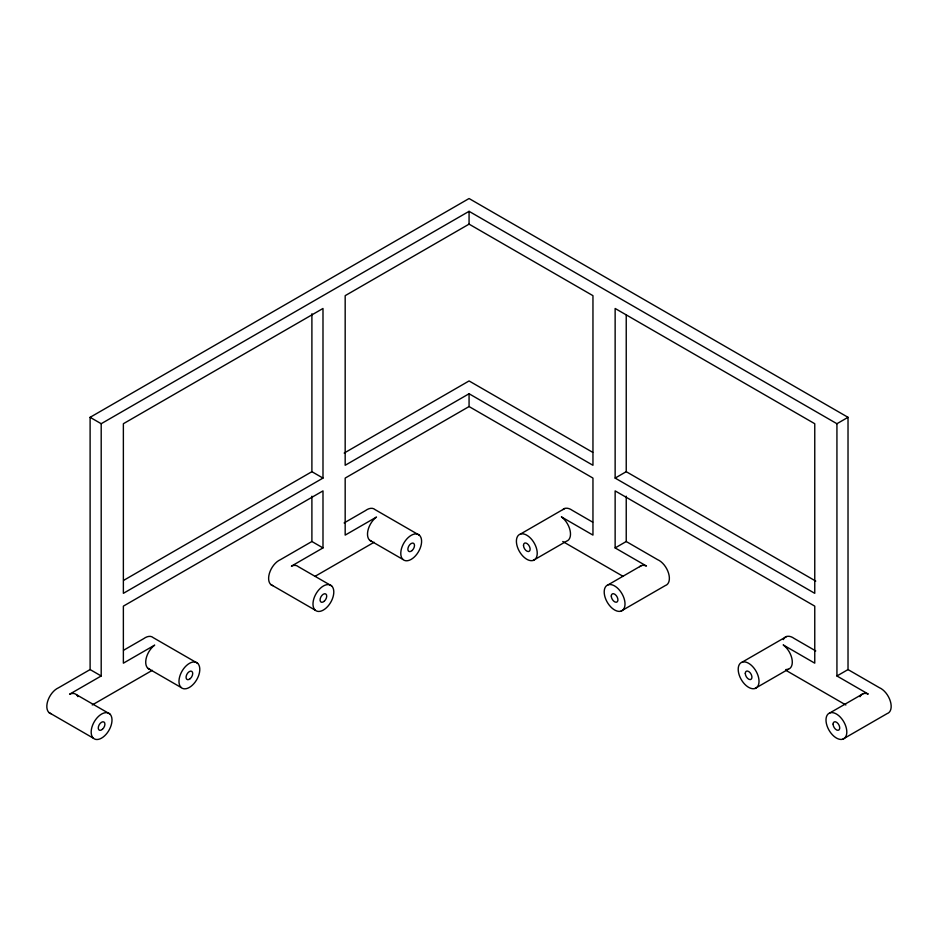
<?xml version="1.0" encoding="UTF-8"?>
<svg xmlns="http://www.w3.org/2000/svg" width="938" height="938" viewBox="0 0 938 938"><rect width="100%" height="100%" fill="white"/><g stroke="black" fill="none" stroke-linecap="round" stroke-linejoin="round"><path stroke-width="1.41" d="M848.022 417.316L836.931 423.718L469.07 211.331L101.198 423.718L101.198 675.97L90.107 669.568L90.107 417.316L469.07 198.528L848.022 417.316L848.022 669.58L879.34 687.671A14.727 8.501 60 0 1 890.361 701.272A14.727 8.501 60 0 1 887.16 713.584L842.805 739.191A14.727 8.501 60 0 1 826.097 721.709A14.727 8.501 60 0 1 840.331 717.148A14.727 8.501 60 0 1 842.805 739.191M469.07 224.135L345.172 295.669L345.172 465.283L469.07 393.749L592.957 465.283L592.957 295.669L469.07 224.135L469.07 211.331M123.652 580.364L311.897 471.685L322.989 478.087L322.989 308.473L123.37 423.718L123.37 593.332L322.989 478.087M344.176 453.054L469.07 380.945L592.699 452.327M533.206 560.432A14.727 8.501 60 0 0 530.744 538.377A14.727 8.501 60 0 0 516.498 542.938A14.727 8.501 60 0 0 533.206 560.432L566.47 541.226A14.727 8.501 60 0 0 570.128 530.662A14.727 8.501 60 0 0 561.381 516.861L592.957 535.106L592.957 478.087L469.07 406.553L345.172 478.087L345.172 535.117L376.49 517.049A14.727 8.501 -60 0 0 367.837 530.92A14.727 8.501 -60 0 0 371.624 541.355M90.107 669.568L58.519 687.789A14.727 8.501 -60 0 0 47.592 701.495A14.727 8.501 -60 0 0 50.945 713.677M123.558 650.269L143.608 638.708A14.727 8.501 -60 0 1 153.246 637.664L197.601 663.272A14.727 8.501 -60 0 1 190.813 686.487A14.727 8.501 -60 0 1 179.744 676.439A14.727 8.501 -60 0 1 197.601 663.272M149.834 669.404A14.727 8.501 -60 0 1 146.047 658.968A14.727 8.501 -60 0 1 154.688 645.11L123.37 663.178L123.37 606.136L322.989 490.891L322.989 547.909L311.897 541.507L280.321 559.728A14.727 8.501 -60 0 0 269.382 573.446A14.727 8.501 -60 0 0 272.747 585.617M344.105 522.935L365.398 510.647A14.727 8.501 -60 0 1 375.048 509.615L419.403 535.223A14.727 8.501 -60 0 1 412.614 558.438A14.727 8.501 -60 0 1 401.546 548.39A14.727 8.501 -60 0 1 419.403 535.223M101.198 675.97L69.611 694.19A14.727 8.501 -60 0 1 77.913 696.653M322.989 547.909L291.413 566.13A14.727 8.501 -60 0 1 298.343 566.681L331.606 585.887A14.727 8.501 -60 0 1 324.818 609.102A14.727 8.501 -60 0 1 313.749 599.054A14.727 8.501 -60 0 1 331.606 585.887M315.32 576.178L374.121 542.258M92.264 704.954L152.319 670.318M615.14 478.087L814.759 593.332L814.759 423.718L615.14 308.473L615.14 478.087L626.232 471.685L815.743 581.091M520.426 534.074L564.782 508.466M639.575 566.704A14.727 8.501 60 0 1 646.458 566.024L615.14 547.921L626.232 541.519L626.232 496.19M608.223 584.784L641.486 565.567M621.003 611.142A14.727 8.501 60 0 0 618.529 589.087A14.727 8.501 60 0 0 604.295 593.648A14.727 8.501 60 0 0 621.003 611.142L665.359 585.535A14.727 8.501 60 0 0 668.56 573.224A14.727 8.501 60 0 0 657.55 559.623L626.232 541.519M742.228 662.122L786.583 636.515M755.008 688.492A14.727 8.501 60 0 0 752.534 666.437A14.727 8.501 60 0 0 738.3 670.998A14.727 8.501 60 0 0 755.008 688.492L788.272 669.275M860.04 696.711A14.727 8.501 60 0 1 868.26 694.073L836.931 675.981L848.022 669.58M830.024 712.833L863.288 693.628M369.689 540.265L402.965 559.47M90.107 417.316L101.198 423.718M270.812 584.526L315.168 610.146M147.899 668.313L181.163 687.531M76.541 694.741L109.805 713.947A14.727 8.501 -60 0 1 103.016 737.162A14.727 8.501 -60 0 1 91.947 727.102A14.727 8.501 -60 0 1 109.805 713.947M49.011 712.587L93.366 738.194M815.743 650.925L794.263 638.508A14.727 8.501 60 0 0 783.336 639.599M592.675 522.138L572.473 510.46A14.727 8.501 60 0 0 562.87 509.592M562.765 541.496L622.82 576.202M785.81 670.271L845.865 704.977M836.931 423.718L836.931 675.981M626.232 315.227L626.232 471.685M615.14 547.921L615.14 490.891L814.759 606.136L814.759 663.166L783.183 644.922A14.727 8.501 60 0 1 792.2 660.411A14.727 8.501 60 0 1 785.927 669.509M469.07 393.749L469.07 406.553M311.897 313.773L311.897 471.685M311.897 496.19L311.897 541.507M523.486 545.33A4.702 2.72 60 0 0 528.481 551.544A4.702 2.72 60 0 0 528.481 544.884A4.702 2.72 60 0 0 523.486 545.33M611.283 596.04A4.702 2.72 60 0 0 616.278 602.243A4.702 2.72 60 0 0 616.278 595.595A4.702 2.72 60 0 0 611.283 596.04M412.052 550.559A4.702 2.72 -60 0 0 413.541 543.278A4.702 2.72 -60 0 0 407.971 548.202A4.702 2.72 -60 0 0 412.052 550.559M324.255 601.235A4.702 2.72 -60 0 0 325.744 593.942A4.702 2.72 -60 0 0 320.175 598.878A4.702 2.72 -60 0 0 324.255 601.235M190.25 678.62A4.702 2.72 -60 0 0 191.739 671.327A4.702 2.72 -60 0 0 186.17 676.263A4.702 2.72 -60 0 0 190.25 678.62M102.453 729.283A4.702 2.72 -60 0 0 103.942 721.99A4.702 2.72 -60 0 0 98.373 726.927A4.702 2.72 -60 0 0 102.453 729.283M745.288 673.39A4.702 2.72 60 0 0 750.283 679.593A4.702 2.72 60 0 0 750.283 672.945A4.702 2.72 60 0 0 745.288 673.39M833.085 724.089A4.702 2.72 60 0 0 838.068 730.303A4.702 2.72 60 0 0 838.068 723.644A4.702 2.72 60 0 0 833.085 724.089"/></g></svg>
